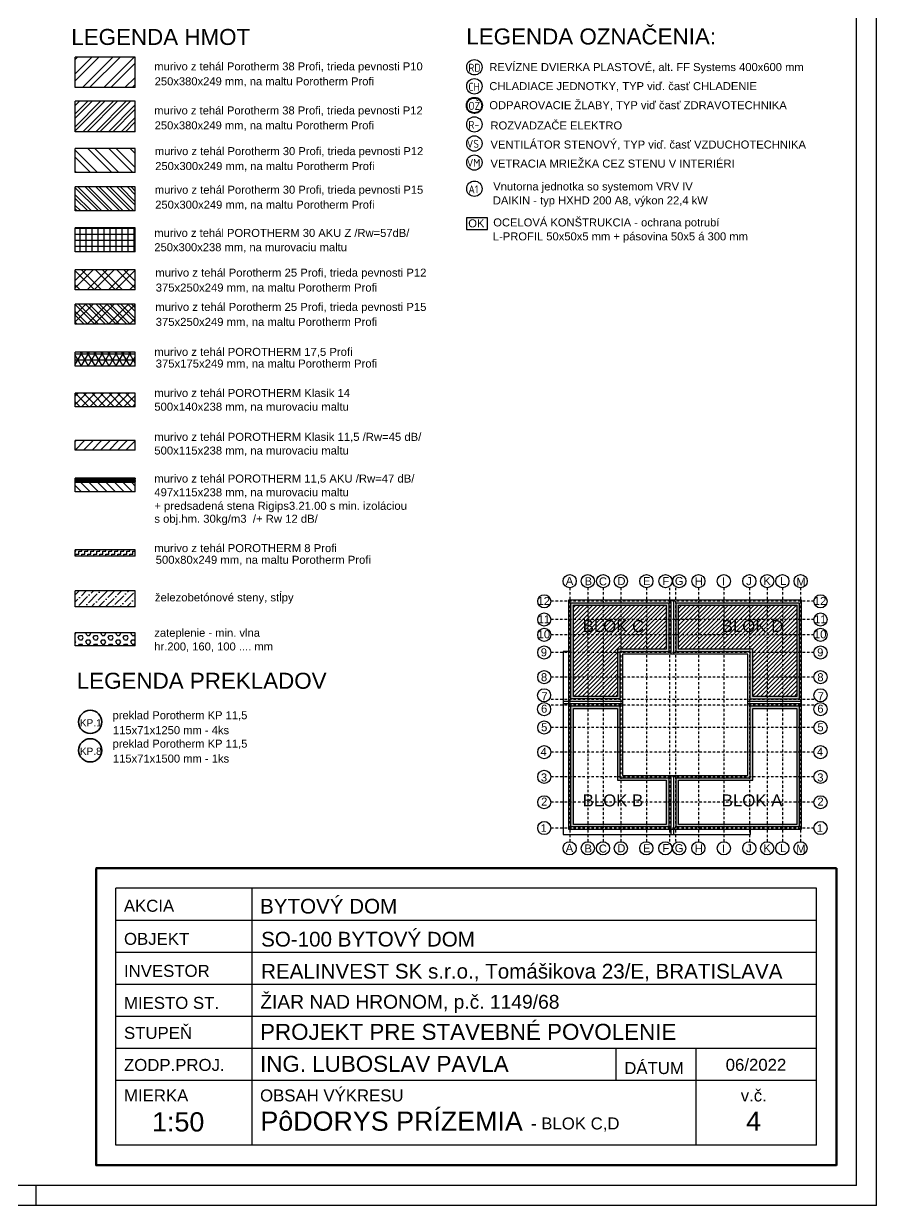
# Model space of a CAD drawing. Extents: x 4511820 to 5180432, y -1526536 to -944957.
# Drawn here: x 5159278 to 5169932, y -1402989 to -1388229 of the extents above; entities that cross this region are included whole.
import ezdxf

# ---------------------------------------------------------------- set-up
doc = ezdxf.new("R2010")
doc.units = 0
doc.header["$MEASUREMENT"] = 0
doc.linetypes.add('BODKOCIARKOVANA_3', pattern=[5.6, 3, -1.3, 0, -1.3])
for name, color, linetype in [('MÚRY', 1, 'CONTINUOUS'), ('OKNÁ', 143, 'CONTINUOUS'), ('osi', 253, 'CONTINUOUS'), ('TENKÁ', 7, 'CONTINUOUS'), ('tzb', 153, 'CONTINUOUS'), ('ZZ-chladenie', 133, 'CONTINUOUS'), ('ZZ-elektro', 221, 'CONTINUOUS'), ('zz-vetr', 52, 'CONTINUOUS'), ('ŠRAFY', 82, 'CONTINUOUS')]:
    doc.layers.add(name, color=color, linetype=linetype)
doc.layers.add('preklady', color=74, linetype='CONTINUOUS', lineweight=35)
doc.layers.add('zz-kanal-daždová', color=136, linetype='CONTINUOUS', lineweight=40)
doc.styles.add('ARIAL', font='arial.ttf')
doc.styles.add('styl1', font='arial.ttf')
doc.styles.add('Style-Arial', font='arial.ttf')
doc.styles.add('STYLE1', font='isocp.shx')
pattern_1 = [(135, (104859.19, -49912.06), (-66.2912607, -66.2912607), []), (135, (104859.19, -49867.87), (-66.2912607, -66.2912607), [])]

# ---------------------------------------------------------------- blocks, each defined once
blk = doc.blocks.new('BLOKCD')
at = {"layer": 'ŠRAFY'}
h = blk.add_hatch(color=8, dxfattribs=at)
h.dxf.hatch_style = 1
h.paths.add_polyline_path([(4579621, -1404502), (4579621, -1405702), (4580233, -1405702), (4580233, -1405114), (4580842, -1405114), (4580842, -1404502)])
h.paths.add_polyline_path([(4580812, -1404532), (4580812, -1405084), (4580203, -1405084), (4580203, -1405672), (4579651, -1405672), (4579651, -1404532)], flags=16)
h = blk.add_hatch(dxfattribs=at)
h.set_pattern_fill('ANSI31', color=8, scale=300)
h.paths.add_polyline_path([(4579651, -1404532), (4579651, -1405672), (4580203, -1405672), (4580203, -1405084), (4580812, -1405084), (4580812, -1404532)])
h.paths.add_polyline_path([(4579745, -1404680), (4580565, -1404680), (4580565, -1404910), (4579745, -1404910)], flags=24)
h = blk.add_hatch(color=8, dxfattribs=at)
h.dxf.hatch_style = 1
h.paths.add_polyline_path([(4582473, -1404502), (4580934, -1404502), (4580934, -1405114), (4581861, -1405114), (4581861, -1405702), (4582473, -1405702)])
h.paths.add_polyline_path([(4582443, -1404532), (4582443, -1405672), (4581891, -1405672), (4581891, -1405084), (4580964, -1405084), (4580964, -1404532)], flags=16)
h = blk.add_hatch(dxfattribs=at)
h.set_pattern_fill('ANSI31', color=8, scale=300)
h.paths.add_polyline_path([(4580964, -1404532), (4580964, -1405084), (4581891, -1405084), (4581891, -1405672), (4582443, -1405672), (4582443, -1404532)])
h.paths.add_polyline_path([(4581483, -1404680), (4582300, -1404680), (4582300, -1404910), (4581483, -1404910)], flags=24)
h = blk.add_hatch(color=8, dxfattribs=at)
h.dxf.hatch_style = 1
h.paths.add_polyline_path([(4579621, -1405792), (4579621, -1407301), (4580842, -1407301), (4580842, -1406689), (4580233, -1406689), (4580233, -1405792)])
h.paths.add_polyline_path([(4580203, -1405822), (4580203, -1406719), (4580812, -1406719), (4580812, -1407271), (4579651, -1407271), (4579651, -1405822)], flags=16)
h = blk.add_hatch(color=8, dxfattribs=at)
h.dxf.hatch_style = 1
h.paths.add_polyline_path([(4581861, -1405792), (4581861, -1406689), (4580934, -1406689), (4580934, -1407301), (4582473, -1407301), (4582473, -1405792)])
h.paths.add_polyline_path([(4582443, -1405822), (4582443, -1407271), (4580964, -1407271), (4580964, -1406719), (4581891, -1406719), (4581891, -1405822)], flags=16)
at = {"layer": 'MÚRY'}
for p, q in [((4580852, -1404472), (4580920, -1404472)), ((4581831, -1405796), (4581831, -1405725))]:
    blk.add_line(p, q, dxfattribs=at)
for points in [[(4582503, -1404472), (4579591, -1404472), (4579591, -1407331), (4582503, -1407331)], [(4581831, -1405144), (4580263, -1405144), (4580263, -1406659), (4581831, -1406659)]]:
    blk.add_lwpolyline(points, close=True, dxfattribs=at)
at = {"layer": 'osi', "linetype": 'BODKOCIARKOVANA_3', "ltscale": 10}
for p, q in [((4579605, -1404315), (4579605, -1407488)), ((4579832, -1404315), (4579832, -1407488)), ((4580022, -1404315), (4580022, -1407488)), ((4580244, -1404315), (4580244, -1407488)), ((4580563, -1404315), (4580563, -1407488)), ((4580851, -1404315), (4580851, -1407488)), ((4580925, -1404315), (4580925, -1407488)), ((4581213, -1404315), (4581213, -1407488)), ((4581531, -1404315), (4581531, -1407488)), ((4581850, -1404315), (4581850, -1407488)), ((4582072, -1404315), (4582072, -1407488)), ((4582262, -1404315), (4582262, -1407488)), ((4582490, -1404315), (4582490, -1407488)), ((4582657, -1404485), (4579369, -1404485)), ((4582657, -1404713), (4579369, -1404713)), ((4582657, -1404903), (4579369, -1404903)), ((4582657, -1405125), (4579369, -1405125)), ((4582657, -1405433), (4579369, -1405433)), ((4582657, -1405712), (4579369, -1405712)), ((4582657, -1405782), (4579369, -1405782)), ((4582657, -1406062), (4579369, -1406062)), ((4582657, -1406370), (4579369, -1406370)), ((4582657, -1406678), (4579369, -1406678)), ((4582657, -1406995), (4579369, -1406995)), ((4582657, -1407317), (4579369, -1407317))]:
    blk.add_line(p, q, dxfattribs=at)
at = {"layer": 'TENKÁ'}
for p, q in [((4580872, -1405144), (4580872, -1404472)), ((4580904, -1405144), (4580904, -1404472)), ((4579524, -1405732), (4580263, -1405732)), ((4581831, -1405732), (4582503, -1405732)), ((4579524, -1405762), (4580263, -1405762)), ((4581831, -1405762), (4582503, -1405762)), ((4580872, -1407398), (4580872, -1406659)), ((4580904, -1407398), (4580904, -1406659))]:
    blk.add_line(p, q, dxfattribs=at)
blk.add_lwpolyline([(4579591, -1405110), (4579524, -1405110), (4579524, -1407398), (4581865, -1407398), (4581865, -1407331)], dxfattribs=at)
at = {"layer": 'TENKÁ', "color": 8, "ltscale": 0.25}
for centre in [(4579605, -1404233), (4579832, -1404233), (4580022, -1404233), (4580244, -1404233), (4580563, -1404233), (4580801, -1404233), (4580974, -1404233), (4581213, -1404233), (4581531, -1404233), (4581850, -1404233), (4582072, -1404233), (4582262, -1404233), (4582490, -1404233), (4579287, -1404485), (4582739, -1404485), (4579287, -1404713), (4582739, -1404713), (4579287, -1404903), (4582739, -1404903), (4579287, -1405125), (4582739, -1405125), (4579287, -1405433), (4582739, -1405433), (4579285, -1405659), (4582738, -1405659), (4579285, -1405832), (4582738, -1405832), (4579287, -1406062), (4582739, -1406062), (4579287, -1406370), (4582739, -1406370), (4579287, -1406678), (4582739, -1406678), (4579287, -1406995), (4582739, -1406995), (4579287, -1407317), (4582739, -1407317), (4579604, -1407570), (4579832, -1407570), (4580021, -1407570), (4580244, -1407570), (4580562, -1407570), (4580800, -1407570), (4580973, -1407570), (4581212, -1407570), (4581530, -1407570), (4581849, -1407570), (4582072, -1407570), (4582261, -1407570), (4582489, -1407570)]:
    blk.add_circle(centre, 82.2, dxfattribs=at)
at = {"layer": 'ŠRAFY', "color": 8}
blk.add_line((4581861, -1405702), (4582473, -1405702), dxfattribs=at)
for points in [[(4579621, -1404502), (4580842, -1404502), (4580842, -1405114), (4580233, -1405114), (4580233, -1405702), (4579621, -1405702)], [(4579651, -1404532), (4580812, -1404532), (4580812, -1405084), (4580203, -1405084), (4580203, -1405672), (4579651, -1405672)], [(4580964, -1404532), (4582443, -1404532), (4582443, -1405672), (4581891, -1405672), (4581891, -1405084), (4580964, -1405084)], [(4579621, -1405792), (4580233, -1405792), (4580233, -1406689), (4580842, -1406689), (4580842, -1407301), (4579621, -1407301)], [(4579651, -1405822), (4580203, -1405822), (4580203, -1406719), (4580812, -1406719), (4580812, -1407271), (4579651, -1407271)], [(4581861, -1405792), (4582473, -1405792), (4582473, -1407301), (4580934, -1407301), (4580934, -1406689), (4581861, -1406689)], [(4581891, -1405822), (4582443, -1405822), (4582443, -1407271), (4580964, -1407271), (4580964, -1406719), (4581891, -1406719)]]:
    blk.add_lwpolyline(points, close=True, dxfattribs=at)
blk.add_lwpolyline([(4581861, -1405702), (4581861, -1405114), (4580934, -1405114), (4580934, -1404502), (4582473, -1404502), (4582473, -1405702)], dxfattribs=at)
at = {"layer": 'TENKÁ', "color": 8, "ltscale": 0.25, "style": 'styl1'}
for s, height, p in [('A', 100, (4579556, -1404280)), ('B', 100, (4579791, -1404284)), ('C', 100, (4579970, -1404286)), ('D', 100, (4580201, -1404282)), ('E', 100, (4580521, -1404282)), ('F', 100, (4580763, -1404281)), ('G', 100, (4580919, -1404281)), ('H', 100, (4581168, -1404285)), ('I', 100, (4581508, -1404286)), ('J', 100, (4581810, -1404283)), ('K', 100, (4582024, -1404282)), ('L', 100, (4582233, -1404280)), ('M', 100, (4582437, -1404289)), ('12', 100, (4579203, -1404531)), ('12', 100, (4582655, -1404531)), ('11', 100, (4579206, -1404759)), ('11', 100, (4582659, -1404759)), ('10', 100, (4579205, -1404947)), ('10', 100, (4582657, -1404947)), ('9', 100, (4579244, -1405172)), ('9', 100, (4582697, -1405172)), ('8', 100, (4579246, -1405483)), ('8', 100, (4582699, -1405483)), ('7', 100, (4579251, -1405720)), ('7', 100, (4582703, -1405720)), ('6', 100, (4579247, -1405876)), ('6', 100, (4582699, -1405876)), ('5', 100, (4579248, -1406108)), ('5', 100, (4582700, -1406108)), ('4', 100, (4579241, -1406414)), ('4', 100, (4582694, -1406414)), ('3', 100, (4579245, -1406735)), ('3', 100, (4582698, -1406735)), ('2', 100, (4579248, -1407037)), ('2', 100, (4582700, -1407037)), ('1', 95, (4579243, -1407364)), ('1', 95, (4582695, -1407364)), ('A', 100, (4579555, -1407618)), ('B', 100, (4579790, -1407622)), ('C', 100, (4579969, -1407623)), ('D', 100, (4580200, -1407619)), ('E', 100, (4580520, -1407619)), ('F', 100, (4580762, -1407618)), ('G', 100, (4580918, -1407618)), ('H', 100, (4581167, -1407622)), ('I', 100, (4581507, -1407623)), ('J', 100, (4581809, -1407620)), ('K', 100, (4582024, -1407619)), ('L', 100, (4582232, -1407617)), ('M', 100, (4582436, -1407626))]:
    blk.add_text(s, height=height, dxfattribs=at).set_placement(p)
at = {"layer": 'TENKÁ', "lineweight": 40, "ltscale": 0.25, "style": 'ARIAL'}
for s, p in [('BLOK C', (4579767, -1404870)), ('BLOK D', (4581505, -1404870)), ('BLOK B', (4579767, -1407047)), ('BLOK A', (4581505, -1407047))]:
    blk.add_text(s, height=150, dxfattribs=at).set_placement(p)

msp = doc.modelspace()

# ---------------------------------------------------------------- hatches: boundary and pattern name
at = {"layer": 'ŠRAFY'}
h = msp.add_hatch(dxfattribs=at)
h.set_pattern_fill('ANSI32', color=256, scale=500)
h.set_pattern_definition([(45, (576820.37, -251285.57), (-132.5825215, 132.5825215), []), (45, (576908.76, -251285.57), (-132.5825215, 132.5825215), [])])
h.paths.add_polyline_path([(5159922.473, -1389027.95), (5160672.473, -1389027.95), (5160672.473, -1388647.95), (5159922.473, -1388647.95)])
h = msp.add_hatch(dxfattribs=at)
h.set_pattern_fill('ANSI32', color=256, scale=300)
h.set_pattern_definition([(45, (104859.19, -49912.06), (-79.549513, 79.549513), []), (45, (104912.22, -49912.06), (-79.549513, 79.549513), [])])
h.paths.add_polyline_path([(5159922.473, -1389578.193), (5160672.473, -1389578.193), (5160672.473, -1389198.193), (5159922.473, -1389198.193)])
h = msp.add_hatch(dxfattribs=at)
h.set_pattern_fill('ANSI32', color=256, scale=500, angle=90)
h.set_pattern_definition([(135, (576820.37, -251817.83), (-132.5825215, -132.5825215), []), (135, (576820.37, -251729.45), (-132.5825215, -132.5825215), [])])
h.paths.add_polyline_path([(5159922.473, -1389786.45), (5159922.473, -1390086.45), (5160672.473, -1390086.45), (5160672.473, -1389786.45)])
h = msp.add_hatch(dxfattribs=at)
h.set_pattern_fill('ANSI32', color=256, scale=250, angle=90)
h.set_pattern_definition(pattern_1)
h.paths.add_polyline_path([(5159922.473, -1390268.587), (5159922.473, -1390568.587), (5160672.473, -1390568.587), (5160672.473, -1390268.587)])
at = {"layer": 'ŠRAFY', "ltscale": 0.25}
h = msp.add_hatch(dxfattribs=at)
h.set_pattern_fill('ANSI37', color=256, scale=600, angle=45)
h.set_pattern_definition([(90, (-3314565.306, 416043.435), (-75, 1e-14), []), (180, (-3314565.306, 416043.435), (-1e-14, -75), [])])
h.paths.add_polyline_path([(5159922.473, -1390777.915), (5159922.473, -1391077.915), (5160672.473, -1391077.915), (5160672.473, -1390777.915)])
at = {"layer": 'ŠRAFY'}
h = msp.add_hatch(dxfattribs=at)
h.set_pattern_fill('ANSI32', color=256, scale=500)
h.set_pattern_definition([(45, (576820.37, -252809.3), (-132.5825215, 132.5825215), []), (45, (576908.76, -252809.3), (-132.5825215, 132.5825215), [])])
h.paths.add_polyline_path([(5159922.473, -1391304.154), (5159922.473, -1391554.154), (5160672.473, -1391554.154), (5160672.473, -1391304.154)])
h = msp.add_hatch(dxfattribs=at)
h.set_pattern_fill('ANSI32', color=256, scale=500, angle=90)
h.set_pattern_definition([(135, (576820.37, -253237.49), (-132.5825215, -132.5825215), []), (135, (576820.37, -253149.1), (-132.5825215, -132.5825215), [])])
h.paths.add_polyline_path([(5159922.473, -1391304.154), (5159922.473, -1391554.154), (5160672.473, -1391554.154), (5160672.473, -1391304.154)])
h = msp.add_hatch(dxfattribs=at)
h.set_pattern_fill('ANSI32', color=256, scale=500)
h.set_pattern_definition([(45, (576820.37, -253237.49), (-132.5825215, 132.5825215), []), (45, (576908.76, -253237.49), (-132.5825215, 132.5825215), [])])
h.paths.add_polyline_path([(5159922.473, -1391732.345), (5159922.473, -1391982.345), (5160672.473, -1391982.345), (5160672.473, -1391732.345)])
h = msp.add_hatch(dxfattribs=at)
h.set_pattern_fill('ANSI32', color=256, scale=250, angle=90)
h.set_pattern_definition(pattern_1)
h.paths.add_polyline_path([(5159922.473, -1391732.345), (5159922.473, -1391982.345), (5160672.473, -1391982.345), (5160672.473, -1391732.345)])
at = {"layer": 'ŠRAFY', "ltscale": 0.25}
h = msp.add_hatch(dxfattribs=at)
h.set_pattern_fill('NET3', color=256, scale=600)
h.set_pattern_definition([(0, (576820.37, -252803.144), (0, 75), []), (60, (576820.37, -252803.144), (-64.9519053, 37.5), []), (120, (576820.37, -252803.144), (-64.9519053, -37.5), [])])
h.paths.add_polyline_path([(5160672.473, -1392331.006), (5159922.473, -1392331.006), (5159922.473, -1392506.006), (5160672.473, -1392506.006)])
h = msp.add_hatch(dxfattribs=at)
h.set_pattern_fill('ANSI37', color=256, scale=600, style=0)
h.set_pattern_definition([(45, (-2912745.21, 229947.02), (-53.0330086, 53.0330086), []), (135, (-2912745.21, 229947.02), (-53.0330086, -53.0330086), [])])
h.paths.add_polyline_path([(5160672.473, -1392844.187), (5159922.473, -1392844.187), (5159922.473, -1393014.187), (5160672.473, -1393014.187)])
h = msp.add_hatch(dxfattribs=at)
h.set_pattern_fill('ANSI31', color=256, scale=600, style=0)
h.set_pattern_definition([(45, (629747.69, 77167.34), (-53.0330086, 53.0330086), [])])
h.paths.add_polyline_path([(5160672.473, -1393436.846), (5159922.473, -1393436.846), (5159922.473, -1393556.846), (5160672.473, -1393556.846)])
at = {"layer": 'ŠRAFY'}
h = msp.add_hatch(dxfattribs=at)
h.set_pattern_fill('DOTS', color=256, scale=250)
h.set_pattern_definition([(0, (576820.368, -339799.163), (7.8125, 15.625), [0, -15.625])])
h.paths.add_polyline_path([(5159922.473, -1393957.846), (5160672.473, -1393957.846), (5160672.473, -1393907.846), (5159922.473, -1393907.846)])
at = {"layer": 'ŠRAFY', "ltscale": 0.25}
h = msp.add_hatch(dxfattribs=at)
h.set_pattern_fill('ANSI31', color=256, scale=600, angle=90, style=0)
h.set_pattern_definition([(135, (-2912745.21, 229219.16), (-53.0330086, -53.0330086), [])])
h.paths.add_polyline_path([(5160672.473, -1393957.846), (5159922.473, -1393957.846), (5159922.473, -1394077.846), (5160672.473, -1394077.846)])
h = msp.add_hatch(dxfattribs=at)
h.set_pattern_fill('ZIGZAG', color=256, scale=300, style=0)
h.set_pattern_definition([(0, (-7832.027, 6556.233), (37.5, 37.5), [37.5, -37.5]), (90, (-7794.527, 6556.233), (-37.5, 37.5), [37.5, -37.5])])
h.paths.add_polyline_path([(5159922.473, -1394801.846), (5159922.473, -1394881.846), (5160672.473, -1394881.846), (5160672.473, -1394801.846)])
h = msp.add_hatch(dxfattribs=at)
h.set_pattern_fill('ANSI36', color=256, scale=500)
h.set_pattern_definition([(45, (576820.37, -256291.07), (33.1456304, 121.533978), [156.25, -31.25, 0, -31.25])])
h.paths.add_polyline_path([(5160672.473, -1395312.165), (5159922.473, -1395312.165), (5159922.473, -1395512.165), (5160672.473, -1395512.165)])
at = {"layer": 'ŠRAFY'}
h = msp.add_hatch(dxfattribs=at)
h.set_pattern_fill('HEX', color=256, scale=250)
h.set_pattern_definition([(0, (576820.37, -343866.29), (0, 54.12658774), [31.25, -62.5]), (120, (576820.37, -343866.29), (-46.875, -27.06329387), [31.25, -62.5]), (60, (576851.62, -343866.29), (-46.875, 27.06329387), [31.25, -62.5])])
h.paths.add_polyline_path([(5159922.473, -1395839.187), (5159922.473, -1395999.187), (5160672.473, -1395999.187), (5160672.473, -1395839.187)])

# ---------------------------------------------------------------- linework, layer by layer
at = {"layer": 'MÚRY', "ltscale": 0.25}
for p, q in [((5160672.473, -1388647.95), (5159922.473, -1388647.95)), ((5160672.473, -1389027.95), (5159922.473, -1389027.95)), ((5160672.473, -1389198.193), (5159922.473, -1389198.193)), ((5160672.473, -1389578.193), (5159922.473, -1389578.193)), ((5160672.473, -1389786.45), (5159922.473, -1389786.45)), ((5160672.473, -1390086.45), (5159922.473, -1390086.45)), ((5160672.473, -1390268.587), (5159922.473, -1390268.587)), ((5160672.473, -1390568.587), (5159922.473, -1390568.587)), ((5160672.473, -1390777.915), (5159922.473, -1390777.915)), ((5160672.473, -1391077.915), (5159922.473, -1391077.915)), ((5160672.473, -1391304.154), (5159922.473, -1391304.154)), ((5160672.473, -1391554.154), (5159922.473, -1391554.154)), ((5160672.473, -1391732.345), (5159922.473, -1391732.345)), ((5160672.473, -1391982.345), (5159922.473, -1391982.345)), ((5160672.473, -1392331.006), (5159922.473, -1392331.006)), ((5160672.473, -1392506.006), (5159922.473, -1392506.006)), ((5160672.473, -1392844.187), (5159922.473, -1392844.187)), ((5160672.473, -1393014.187), (5159922.473, -1393014.187)), ((5160672.473, -1393436.846), (5159922.473, -1393436.846)), ((5160672.473, -1393556.846), (5159922.473, -1393556.846)), ((5160672.473, -1393907.846), (5159922.473, -1393907.846)), ((5160672.473, -1394077.846), (5159922.473, -1394077.846)), ((5160672.473, -1394801.846), (5159922.473, -1394801.846)), ((5160672.473, -1394881.846), (5159922.473, -1394881.846)), ((5160672.473, -1395312.165), (5159922.473, -1395312.165)), ((5160672.473, -1395512.165), (5159922.473, -1395512.165)), ((5160672.473, -1395839.187), (5159922.473, -1395839.187))]:
    msp.add_line(p, q, dxfattribs=at)
at = {"layer": 'OKNÁ', "ltscale": 0.25}
for p, q in [((5159922.473, -1389027.95), (5159922.473, -1388647.95)), ((5160672.473, -1389027.95), (5160672.473, -1388647.95)), ((5159922.473, -1389578.193), (5159922.473, -1389198.193)), ((5160672.473, -1389578.193), (5160672.473, -1389198.193)), ((5159922.473, -1390086.45), (5159922.473, -1389786.45)), ((5160672.473, -1390086.45), (5160672.473, -1389786.45)), ((5159922.473, -1390568.587), (5159922.473, -1390268.587)), ((5160672.473, -1390568.587), (5160672.473, -1390268.587)), ((5159922.473, -1391077.915), (5159922.473, -1390777.915)), ((5160672.473, -1391077.915), (5160672.473, -1390777.915)), ((5159922.473, -1391554.154), (5159922.473, -1391304.154)), ((5160672.473, -1391554.154), (5160672.473, -1391304.154)), ((5159922.473, -1391982.345), (5159922.473, -1391732.345)), ((5160672.473, -1391982.345), (5160672.473, -1391732.345)), ((5159922.473, -1392506.006), (5159922.473, -1392331.006)), ((5160672.473, -1392506.006), (5160672.473, -1392331.006)), ((5159922.473, -1393014.187), (5159922.473, -1392844.187)), ((5160672.473, -1393014.187), (5160672.473, -1392844.187)), ((5159922.473, -1393556.846), (5159922.473, -1393436.846)), ((5160672.473, -1393556.846), (5160672.473, -1393436.846)), ((5159922.473, -1394077.846), (5159922.473, -1393907.846)), ((5160672.473, -1394077.846), (5160672.473, -1393907.846)), ((5159922.473, -1394881.846), (5159922.473, -1394801.846)), ((5160672.473, -1394881.846), (5160672.473, -1394801.846)), ((5159922.473, -1395512.165), (5159922.473, -1395312.165)), ((5160672.473, -1395512.165), (5160672.473, -1395312.165)), ((5159922.473, -1395999.187), (5159922.473, -1395839.187)), ((5160672.473, -1395999.187), (5160672.473, -1395839.187))]:
    msp.add_line(p, q, dxfattribs=at)
at = {"layer": 'preklady', "ltscale": 0.25}
for centre in [(5160110.123, -1396950.724), (5160110.123, -1397305.724)]:
    msp.add_circle(centre, 145, dxfattribs=at)
at = {"layer": 'TENKÁ', "color": 7}
for p, q in [((5169932, -1402988.866), (5169932, -1368798.143)), ((5169682, -1402738.866), (5169682, -1369048.143)), ((5169682, -1402738.866), (5091391, -1402738.866)), ((5169932, -1402988.866), (5091141, -1402988.866))]:
    msp.add_line(p, q, dxfattribs=at)
at = {"layer": 'TENKÁ', "ltscale": 0.25}
for p, q in [((5160672.473, -1393957.846), (5159922.473, -1393957.846)), ((5160672.473, -1395999.187), (5159922.473, -1395999.187)), ((5160432, -1402238.866), (5160432, -1399028.866)), ((5169182, -1399028.866), (5160432, -1399028.866)), ((5162132, -1402238.866), (5162132, -1399028.866)), ((5169182, -1402238.866), (5169182, -1399028.866)), ((5169182, -1399428.866), (5160432, -1399428.866)), ((5169182, -1399828.866), (5160432, -1399828.866)), ((5169182, -1400228.866), (5160432, -1400228.866)), ((5169182, -1400628.866), (5160432, -1400628.866)), ((5169182, -1400628.866), (5160432, -1400628.866)), ((5169182, -1401028.866), (5160432, -1401028.866)), ((5169182, -1401028.866), (5160432, -1401028.866)), ((5166682, -1401428.866), (5166682, -1401028.866)), ((5167682, -1402238.866), (5167682, -1401028.866)), ((5169182, -1401428.866), (5160432, -1401428.866)), ((5169182, -1401428.866), (5160432, -1401428.866)), ((5169182, -1402238.866), (5160432, -1402238.866)), ((5159432, -1402738.866), (5159432, -1402988.866)), ((5159432, -1402738.866), (5159432, -1402988.866))]:
    msp.add_line(p, q, dxfattribs=at)
at = {"layer": 'TENKÁ', "lineweight": 40, "ltscale": 0.25}
for p, q in [((5169432, -1398778.866), (5160182, -1398778.866)), ((5160182, -1398780.866), (5160182, -1402488.866)), ((5169432, -1398780.866), (5160182, -1398780.866)), ((5169432, -1398782.866), (5160182, -1398782.866)), ((5160184, -1398780.866), (5160184, -1402488.866)), ((5160186, -1398780.866), (5160186, -1402488.866)), ((5169428, -1398778.866), (5169428, -1402488.866)), ((5169430, -1398778.866), (5169430, -1402488.866)), ((5169432, -1398778.866), (5169432, -1402488.866)), ((5169432, -1402484.866), (5160182, -1402484.866)), ((5169432, -1402486.866), (5160182, -1402486.866)), ((5169432, -1402488.866), (5160182, -1402488.866))]:
    msp.add_line(p, q, dxfattribs=at)
at = {"layer": 'TENKÁ'}
msp.add_lwpolyline([(5165071.567, -1390652.256), (5164811.98, -1390652.256), (5164811.98, -1390799.819), (5165071.567, -1390799.819)], close=True, dxfattribs=at)
at = {"layer": 'tzb'}
msp.add_circle((5164909.386, -1388773.577), 96, dxfattribs=at)
at = {"layer": 'ZZ-chladenie'}
for centre in [(5164909.386, -1389011.577), (5164909.386, -1390290.945)]:
    msp.add_circle(centre, 96, dxfattribs=at)
at = {"layer": 'ZZ-elektro'}
msp.add_circle((5164909.386, -1389487.577), 96, dxfattribs=at)
at = {"layer": 'zz-kanal-daždová'}
msp.add_circle((5164909.386, -1389249.577), 96, dxfattribs=at)
at = {"layer": 'zz-vetr'}
for centre in [(5164909.386, -1389725.577), (5164909.386, -1389963.577)]:
    msp.add_circle(centre, 96, dxfattribs=at)

# ---------------------------------------------------------------- block references
at = {"layer": 'osi', "color": 8}
msp.add_blockref('BLOKCD', (586495.5, 9040.991), dxfattribs=at)

# ---------------------------------------------------------------- texts
at = {"layer": 'MÚRY', "color": 0, "ltscale": 0.25, "style": 'Style-Arial'}
for s, p in [('LEGENDA HMOT', (5159873.391, -1388494.914)), ('LEGENDA OZNAČENIA:', (5164808.848, -1388488.902)), ('LEGENDA PREKLADOV', (5159942.328, -1396536.387))]:
    msp.add_text(s, height=200, dxfattribs=at).set_placement(p)
at = {"layer": 'preklady', "linetype": 'Continuous', "lineweight": 20, "style": 'ARIAL'}
for s, p in [('KP.1', (5159980.859, -1397006.981)), ('KP.8', (5159980.859, -1397361.981))]:
    msp.add_text(s, height=90, dxfattribs=at).set_placement(p)
at = {"layer": 'TENKÁ', "linetype": 'Continuous', "lineweight": 20, "style": 'ARIAL'}
for s, p in [('murivo\xa0z\xa0tehál\xa0Porotherm\xa038\xa0Profi,\xa0trieda\xa0pevnosti\xa0P10', (5160909.886, -1388812.592)), ('REVÍZNE DVIERKA PLASTOVÉ, alt. FF Systems 400x600 mm', (5165096.342, -1388821.23)), ('250x380x249\xa0mm,\xa0na\xa0maltu\xa0Porotherm\xa0Profi', (5160915.053, -1388999.038)), ('CHLADIACE JEDNOTKY, TYP viď. časť CHLADENIE', (5165096.342, -1389059.23)), ('ODPAROVACIE ŽLABY, TYP viď časť ZDRAVOTECHNIKA', (5165096.342, -1389297.23)), ('murivo\xa0z\xa0tehál\xa0Porotherm\xa038\xa0Profi,\xa0trieda\xa0pevnosti\xa0P12', (5160909.886, -1389362.834)), ('250x380x249\xa0mm,\xa0na\xa0maltu\xa0Porotherm\xa0Profi', (5160915.053, -1389549.28)), ('ROZVADZAČE ELEKTRO', (5165110.842, -1389550.73)), ('VENTILÁTOR STENOVÝ, TYP viď. časť VZDUCHOTECHNIKA', (5165110.842, -1389788.73)), ('murivo\xa0z\xa0tehál\xa0Porotherm\xa030\xa0Profi,\xa0trieda\xa0pevnosti\xa0P12', (5160916.886, -1389871.092)), ('250x300x249\xa0mm,\xa0na\xa0maltu\xa0Porotherm\xa0Profi', (5160922.053, -1390057.538)), ('VETRACIA MRIEŽKA CEZ STENU V INTERIÉRI', (5165110.842, -1390026.73)), ('murivo\xa0z\xa0tehál\xa0Porotherm\xa030\xa0Profi,\xa0trieda\xa0pevnosti\xa0P15', (5160916.886, -1390353.229)), ('Vnutorna jednotka so systemom VRV IV', (5165145.338, -1390311.983)), ('DAIKIN - typ HXHD 200 A8, výkon 22,4 kW', (5165140.399, -1390486.341)), ('250x300x249\xa0mm,\xa0na\xa0maltu\xa0Porotherm\xa0Profi', (5160922.053, -1390539.674)), ('OCELOVÁ KONŠTRUKCIA - ochrana potrubí', (5165145.338, -1390761.655)), ('murivo z tehál POROTHERM 30 AKU Z /Rw=57dB/ ', (5160910.683, -1390892.867)), ('L-PROFIL 50x50x5 mm + pásovina 50x5 á 300 mm ', (5165140.399, -1390936.013)), ('250x300x238 mm, na murovaciu maltu', (5160910.683, -1391071.332)), ('zateplenie - min. vlna', (5160910.683, -1395886.632)), ('hr.200, 160, 100 .... mm', (5160910.683, -1396058.097)), ('preklad\xa0Porotherm\xa0KP 11,5', (5160388.823, -1396917.065)), ('115x71x1250\xa0mm - 4ks', (5160393.99, -1397103.51)), ('preklad\xa0Porotherm\xa0KP 11,5', (5160388.823, -1397272.065)), ('115x71x1500\xa0mm - 1ks', (5160393.99, -1397458.51))]:
    msp.add_text(s, height=100, dxfattribs=at).set_placement(p)
at = {"layer": 'TENKÁ', "style": 'ARIAL'}
msp.add_text('OK', height=100, dxfattribs=at).set_placement((5164832.891, -1390773.148))
at = {"layer": 'TENKÁ', "linetype": 'Continuous', "lineweight": 20, "style": 'ARIAL', "width": 1.01}
for s, p in [('murivo\xa0z\xa0tehál\xa0Porotherm\xa025\xa0Profi,\xa0trieda\xa0pevnosti\xa0P12', (5160922.886, -1391388.795)), ('375x250x249\xa0mm,\xa0na\xa0maltu\xa0Porotherm\xa0Profi', (5160928.053, -1391575.241)), ('murivo\xa0z\xa0tehál\xa0Porotherm\xa025\xa0Profi,\xa0trieda\xa0pevnosti\xa0P15', (5160922.886, -1391816.987)), ('375x250x249\xa0mm,\xa0na\xa0maltu\xa0Porotherm\xa0Profi', (5160928.053, -1392003.432)), ('murivo z tehál POROTHERM 17,5 Profi', (5160910.683, -1392378.451)), ('375x175x249\xa0mm,\xa0na\xa0maltu\xa0Porotherm\xa0Profi', (5160928.053, -1392524.354)), ('murivo z tehál POROTHERM Klasik 14', (5160910.683, -1392891.632)), ('500x140x238 mm, na murovaciu maltu', (5160910.683, -1393063.097)), ('murivo z tehál POROTHERM Klasik 11,5 /Rw=45 dB/', (5160910.683, -1393439.632)), ('500x115x238 mm, na murovaciu maltu', (5160910.683, -1393611.097)), ('murivo z tehál POROTHERM 11,5 AKU /Rw=47 dB/', (5160910.683, -1393960.632)), ('497x115x238 mm, na murovaciu maltu', (5160910.683, -1394132.097)), ('+ predsadená stena Rigips3.21.00 s min. izoláciou', (5160910.683, -1394301.097)), ('s obj.hm. 30kg/m3  /+ Rw 12 dB/', (5160910.683, -1394462.597)), ('murivo z tehál POROTHERM 8 Profi', (5160910.683, -1394829.451)), ('500x80x249\xa0mm,\xa0na\xa0maltu\xa0Porotherm\xa0Profi', (5160928.053, -1394975.354))]:
    msp.add_text(s, height=100, dxfattribs=at).set_placement(p)
at = {"layer": 'TENKÁ', "lineweight": 40, "ltscale": 0.25, "style": 'ARIAL'}
for s, height, p in [('BYTOVÝ DOM', 184, (5162232, -1399344.383)), ('AKCIA', 150, (5160530.171, -1399321.708)), ('SO-100 BYTOVÝ DOM', 184, (5162245.142, -1399756.162)), ('OBJEKT', 150, (5160532, -1399735.004)), ('INVESTOR', 150, (5160532, -1400135.004)), ('REALINVEST SK s.r.o., Tomášikova 23/E, BRATISLAVA', 184, (5162245.142, -1400156.162)), ('MIESTO ST.', 150, (5160532, -1400535.004)), ('ŽIAR NAD HRONOM, p.č. 1149/68', 172, (5162234.425, -1400532.271)), ('STUPEŇ', 150, (5160532, -1400910.004)), ('PROJEKT PRE STAVEBNÉ POVOLENIE', 200, (5162232.002, -1400921.478)), ('ZODP.PROJ.', 150, (5160532, -1401310.004)), ('ING. LUBOSLAV PAVLA', 200, (5162232.002, -1401321.478)), ('DÁTUM     ', 150, (5166782, -1401348.866)), ('06/2022', 150, (5168049.3, -1401308.123)), ('MIERKA             ', 150, (5160532, -1401690.975)), ('OBSAH VÝKRESU', 150, (5162232, -1401690.975)), ('v.č.', 150, (5168237.399, -1401690.975)), ('PôDORYS PRÍZEMIA', 240, (5162236.336, -1402056.88)), ('1:50', 240, (5160882.977, -1402066.002)), ('- BLOK C,D', 150, (5165617, -1402040.866)), ('4', 240, (5168304.836, -1402056.88))]:
    msp.add_text(s, height=height, dxfattribs=at).set_placement(p)
at = {"layer": 'TENKÁ', "linetype": 'Continuous', "lineweight": 20, "insert": (5160918.068, -1395475.159), "char_height": 100, "width": 1773.70258, "attachment_point": 7, "style": 'ARIAL'}
msp.add_mtext('\\W1.01;železobetónové\\~steny,\\~stĺpy', dxfattribs=at)
at = {"layer": 'tzb', "style": 'STYLE1'}
msp.add_text('RD', height=100, dxfattribs=at).set_placement((5164834.758, -1388829.776))
at = {"layer": 'ZZ-chladenie', "style": 'STYLE1'}
for s, p in [('CH', (5164834.758, -1389067.776)), ('A1', (5164834.758, -1390347.145))]:
    msp.add_text(s, height=100, dxfattribs=at).set_placement(p)
at = {"layer": 'ZZ-elektro', "style": 'STYLE1'}
msp.add_text('R-', height=100, dxfattribs=at).set_placement((5164834.758, -1389543.776))
at = {"layer": 'zz-kanal-daždová', "style": 'STYLE1'}
msp.add_text('OŽ', height=100, dxfattribs=at).set_placement((5164834.758, -1389305.776))
at = {"layer": 'zz-vetr', "style": 'STYLE1'}
for s, p in [('VS', (5164815.079, -1389779.589)), ('VM', (5164815.079, -1390017.589))]:
    msp.add_text(s, height=100, dxfattribs=at).set_placement(p)

doc.saveas('drawing.dxf')
